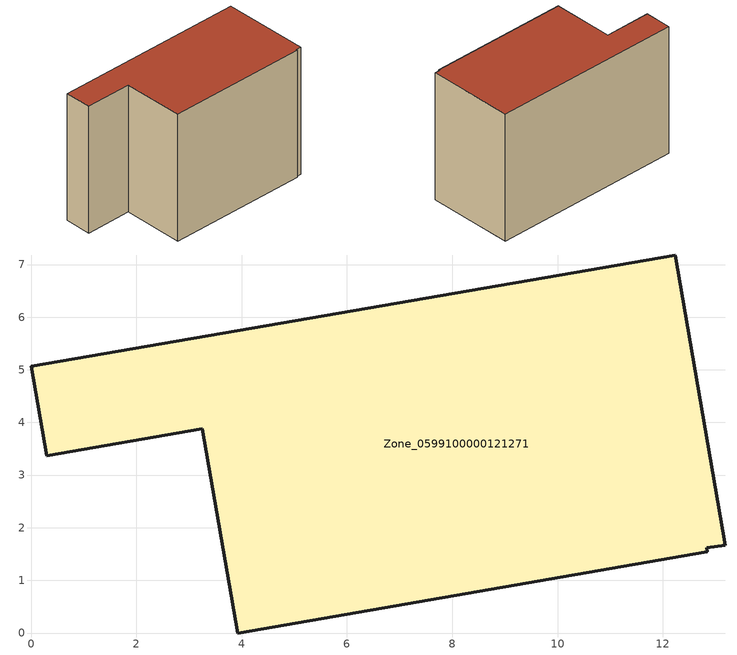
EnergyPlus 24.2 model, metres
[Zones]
Zone_0599100000121271
 floor ground (C_G): 3.25,3.88 0.3,3.37 0,5.07 12.24,7.18 13.19,1.67 12.84,1.62 12.85,1.54 3.92,0 z0
 wall outside (C_F): 12.24,7.18 0,5.07 0.3,3.37 3.25,3.88 3.92,0 12.85,1.54 12.84,1.62 13.19,1.67 12.24,7.18 z0:8.42
 roof outside (C_R): 3.92,0 12.85,1.54 12.84,1.62 13.19,1.67 12.24,7.18 0,5.07 0.3,3.37 3.25,3.88 z8.42
[BUILDING]
Pand.0599100000121271: North Axis=0; Terrain=City; Loads Convergence Tolerance Value=0.04; Temperature Convergence Tolerance Value=0.4; Solar Distribution=FullExterior; Maximum Number of Warmup Days=25; Minimum Number of Warmup Days=1
[Site:Location]
Rotterdam.The.Hague.AP_ZH_NLD Design_Conditions: Latitude=51.96; Longitude=4.45; Time Zone=1; Elevation=-4.5
[SITE:GROUNDTEMPERATURE:BUILDINGSURFACE]
18, 18, 18, 18, 18, 18, 18, 18, 18, 18, 18, 18
[MATERIAL] Thermal Absorptance=0.9; Solar Absorptance=0.7; Visible Absorptance=0.7
Name | Roughness | Thickness | Conductivity | Density | Specific Heat
G.TI.1975-1991 | MediumSmooth | 0.15 | 0.288461 | 540 | 1210
F.TI.1975-1991 | Rough | 0.3 | 0.230769 | 1920 | 840
R.TI.1975-1991 | MediumRough | 0.2 | 0.153846 | 1500 | 1000
[CONSTRUCTION]
C_G: G.TI.1975-1991
C_F: F.TI.1975-1991
C_R: R.TI.1975-1991
[ZONE]
Zone_0599100000121271: Type=1; Multiplier=1; Ceiling Height=Autocalculate; Volume=Autocalculate; Floor Area=autocalculate; Part of Total Floor Area=Yes
[ZONEINFILTRATION:DESIGNFLOWRATE]
Infil_Zone_0599100000121271: Zone or ZoneList or Space or SpaceList=Zone_0599100000121271; Schedule=AlwaysOn; Design Flow Rate Calculation Method=Flow/Area; Flow Rate per Floor Area=0.003; Constant Term Coefficient=1; Temperature Term Coefficient=0; Velocity Term Coefficient=0; Velocity Squared Term Coefficient=0
[HVACTEMPLATE:ZONE:IDEALLOADSAIRSYSTEM]
Zone_0599100000121271: Maximum Heating Supply Air Temperature=50; Minimum Cooling Supply Air Temperature=13; Maximum Heating Supply Air Humidity Ratio=0.0156; Minimum Cooling Supply Air Humidity Ratio=0.0077; Heating Limit=NoLimit; Cooling Limit=NoLimit; Dehumidification Control Type=ConstantSensibleHeatRatio; Cooling Sensible Heat Ratio=0.7; Dehumidification Setpoint=60; Humidification Control Type=None; Humidification Setpoint=30; Outdoor Air Method=None; Outdoor Air Flow Rate per Person=0.00944; Outdoor Air Flow Rate per Zone Floor Area=0; Outdoor Air Flow Rate per Zone=0; Demand Controlled Ventilation Type=None; Outdoor Air Economizer Type=NoEconomizer; Heat Recovery Type=None; Sensible Heat Recovery Effectiveness=0.7; Latent Heat Recovery Effectiveness=0.65
[ZONECONTROL:THERMOSTAT]
ThermostatControl_Zone_0599100000121271: Zone or ZoneList=Zone_0599100000121271; Control Type Schedule=DualSetpointControlType; Control 1=Thermostat_Zone_0599100000121271; Temperature Difference Between Cutout And Setpoint=0
[THERMOSTATSETPOINT:DUALSETPOINT]
Thermostat_Zone_0599100000121271: Heating Setpoint Temperature Schedule=HeatingSetpoint_Zone_0599100000121271; Cooling Setpoint Temperature Schedule=CoolingSetpoint_Zone_0599100000121271
[SCHEDULE:COMPACT]
HeatingSetpoint_Zone_0599100000121271: Through: 12/31, For: AllDays, Until: 24:00, 21
CoolingSetpoint_Zone_0599100000121271: Through: 12/31, For: AllDays, Until: 24:00, 24
DualSetpointControlType: Through: 12/31, For: AllDays, Until: 24:00, 4
AlwaysOn: Through: 12/31, For: AllDays, Until: 24:00, 1
